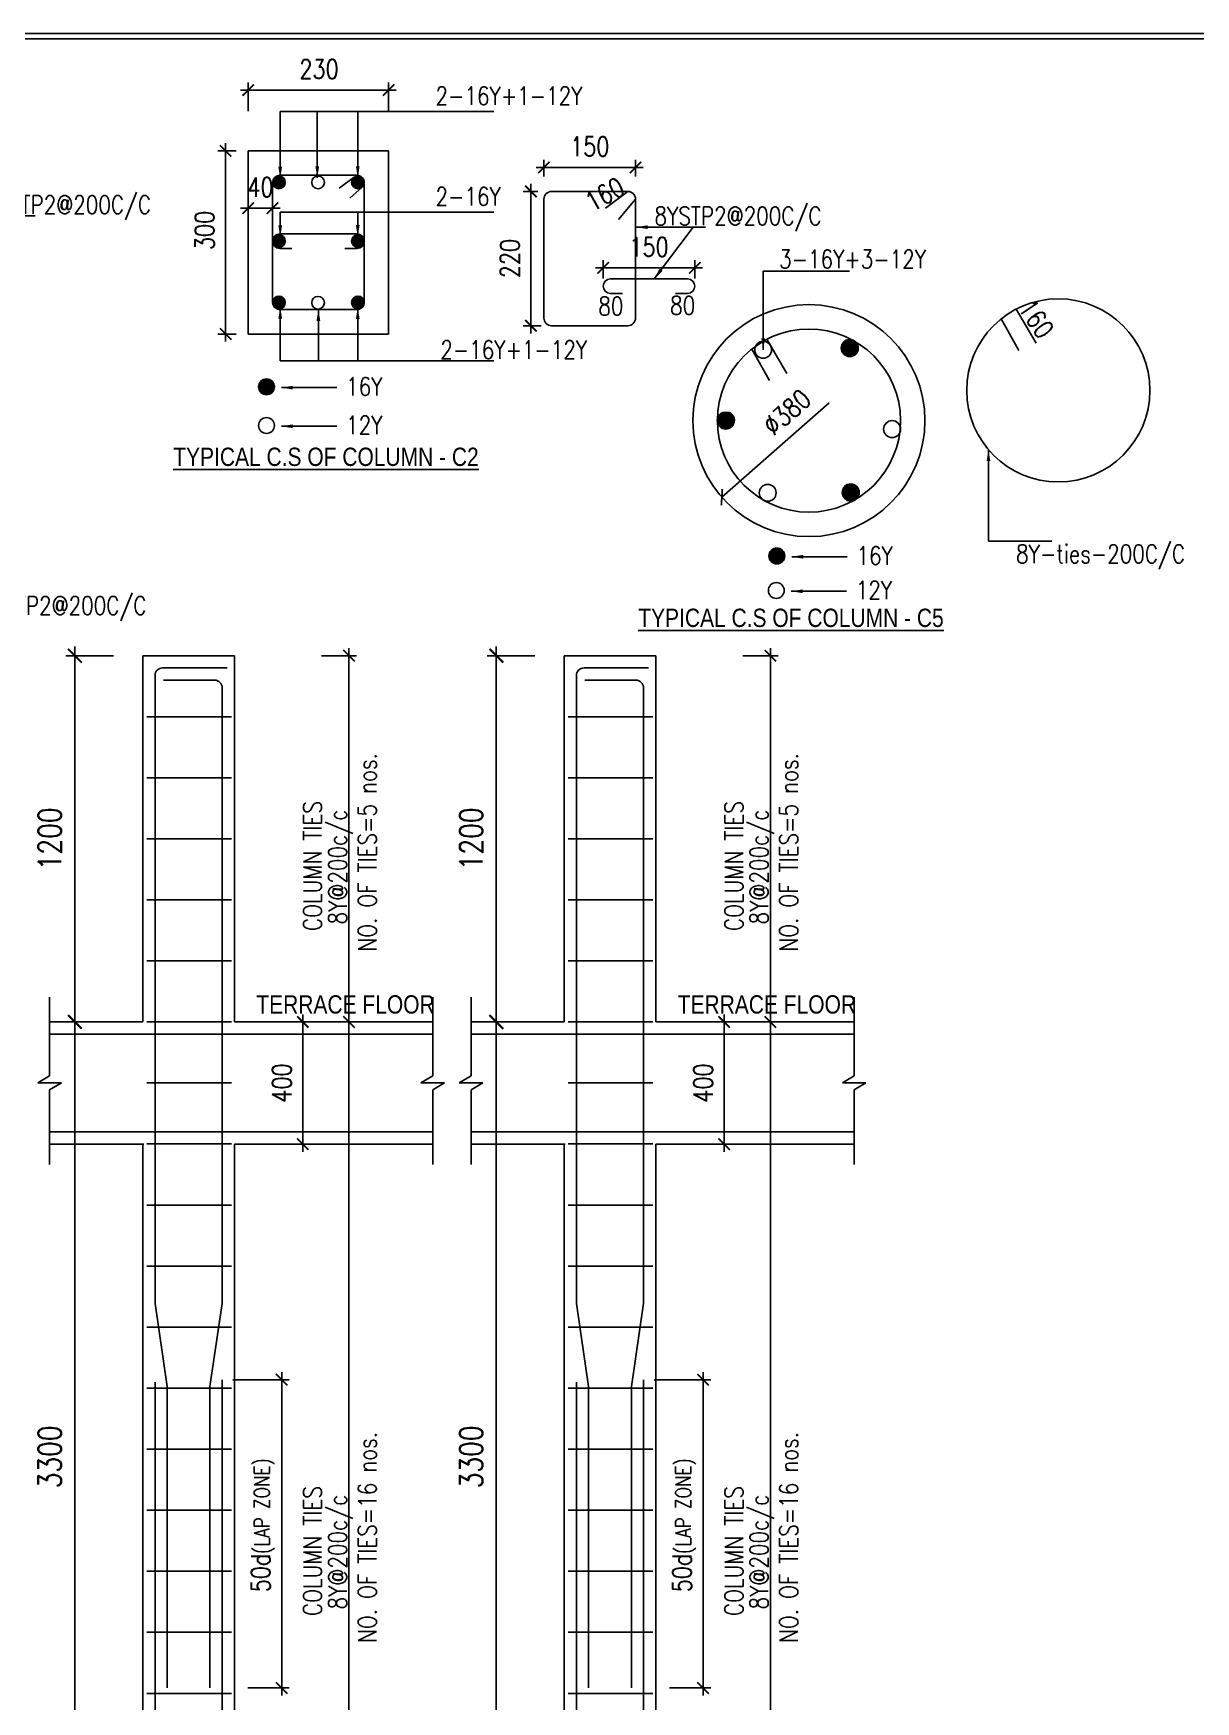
# Model space of a CAD drawing. Header units: millimetres. Extents: x 12977220 to 13113408, y -169657 to -55898.
# Drawn here: x 13083673 to 13087480, y -101233 to -95767 of the extents above; entities that cross this region are included whole.
import ezdxf

# ---------------------------------------------------------------- set-up
doc = ezdxf.new("R2010")
doc.units = ezdxf.units.MM
doc.header["$LTSCALE"] = 3
doc.header["$PDMODE"] = 66
for name, color, linetype in [('BEAM', 7, 'Continuous'), ('DIM', 9, 'Continuous'), ('FOOTING', 60, 'Continuous'), ('MAINROD', 31, 'Continuous'), ('RCCFRAME', 33, 'Continuous'), ('STRIPS-COL-MID', 1, 'Continuous'), ('text', 33, 'Continuous'), ('TITLE', 13, 'Continuous')]:
    doc.layers.add(name, color=color, linetype=linetype)
doc.styles.add('ARIAL', font='ARIALN.TTF', dxfattribs={"width": 0.8})
doc.styles.add('ROMANS', font='romans.shx', dxfattribs={"width": 0.8})
doc.dimstyles.new('1NNN', dxfattribs={"dimtxt": 0.5, "dimasz": 0.625, "dimexe": 0.25, "dimexo": 0.25, "dimgap": 0.375, "dimtad": 1, "dimdec": 0, "dimzin": 0, "dimdsep": 46, "dimtxsty": 'ROMANS', "dimblk": 'ARCHTICK', "dimcen": 0.0225, "dimdle": 0.25, "dimclrd": 9, "dimclre": 9, "dimclrt": 4, "dimadec": 0, "dimazin": 0, "dimtfac": 1, "dimtdec": 0, "dimtofl": 0, "dimtmove": 0, "dimatfit": 3, "dimfxl": 1, "dimtvp": 0.25, "dimtolj": 1, "dimtzin": 0, "dimarcsym": 0})

# ---------------------------------------------------------------- blocks, each defined once
blk = doc.blocks.new('_ARCHTICK')
at = {"color": 0, "linetype": 'ByBlock', "const_width": 0.15}
blk.add_lwpolyline([(-0.5, -0.5), (0.5, 0.5)], dxfattribs=at)
blk = doc.blocks.new('*D499')
at = {"layer": 'Defpoints', "color": 0, "transparency": 16777216}
for p in [(13083892.5, -99005.9, 0), (13083809, -102305.9), (13083892.5, -102305.9, 0)]:
    blk.add_point(p, dxfattribs=at)
at = {"layer": 'DIM', "color": 8, "lineweight": -2, "transparency": 16777216}
for p, q in [((13083809, -98975.9), (13083809, -102335.9)), ((13083862.5, -99005.9), (13083779, -99005.9)), ((13083862.5, -102305.9), (13083779, -102305.9))]:
    blk.add_line(p, q, dxfattribs=at)
at = {"layer": 'DIM', "color": 8, "lineweight": -2, "transparency": 16777216, "xscale": 45, "yscale": 45, "zscale": 45}
for p, rotation in [((13083809, -99005.9), 90), ((13083809, -102305.9), 270)]:
    blk.add_blockref('_ARCHTICK', p, dxfattribs=dict(at, rotation=rotation))
at = {"layer": 'DIM', "color": 6, "transparency": 16777216, "insert": (13083726.5, -100430.9), "char_height": 75, "attachment_point": 5, "rotation": 90, "style": 'ROMANS'}
blk.add_mtext('\\A1;3300', dxfattribs=at)
blk = doc.blocks.new('*D500')
at = {"layer": 'Defpoints', "color": 0, "transparency": 16777216}
for p in [(13084301.4, -100178.1, 0), (13084486.2, -100178.1), (13084350.9, -101188.1, 0)]:
    blk.add_point(p, dxfattribs=at)
at = {"layer": 'DIM', "color": 8, "lineweight": -2, "transparency": 16777216}
for p, q in [((13084326.4, -100178.1), (13084511.2, -100178.1)), ((13084486.2, -101213.1), (13084486.2, -100153.1)), ((13084375.9, -101188.1), (13084511.2, -101188.1))]:
    blk.add_line(p, q, dxfattribs=at)
at = {"layer": 'DIM', "color": 8, "lineweight": -2, "transparency": 16777216, "xscale": 37.5, "yscale": 37.5, "zscale": 37.5}
for p, rotation in [((13084486.2, -100178.1), 90), ((13084486.2, -101188.1), 270)]:
    blk.add_blockref('_ARCHTICK', p, dxfattribs=dict(at, rotation=rotation))
at = {"layer": 'DIM', "color": 6, "transparency": 16777216, "insert": (13084417.4, -100811.2), "char_height": 62.5, "attachment_point": 5, "rotation": 90, "style": 'ROMANS'}
blk.add_mtext('\\A1;50d', dxfattribs=at)
blk = doc.blocks.new('*D501')
at = {"layer": 'Defpoints', "color": 0, "transparency": 16777216}
for p in [(13084616.1, -99005.9, 0), (13084555.4, -99405.9), (13084616.1, -99405.9, 0)]:
    blk.add_point(p, dxfattribs=at)
at = {"layer": 'DIM', "color": 8, "lineweight": -2, "transparency": 16777216}
for p, q in [((13084555.4, -98980.9), (13084555.4, -99430.9)), ((13084591.1, -99005.9), (13084530.4, -99005.9)), ((13084591.1, -99405.9), (13084530.4, -99405.9))]:
    blk.add_line(p, q, dxfattribs=at)
at = {"layer": 'DIM', "color": 8, "lineweight": -2, "transparency": 16777216, "xscale": 37.5, "yscale": 37.5, "zscale": 37.5}
for p, rotation in [((13084555.4, -99005.9), 90), ((13084555.4, -99405.9), 270)]:
    blk.add_blockref('_ARCHTICK', p, dxfattribs=dict(at, rotation=rotation))
at = {"layer": 'DIM', "color": 6, "transparency": 16777216, "insert": (13084486.6, -99205.9), "char_height": 62.5, "attachment_point": 5, "rotation": 90, "style": 'ROMANS'}
blk.add_mtext('\\A1;400', dxfattribs=at)
blk = doc.blocks.new('*D502')
at = {"layer": 'Defpoints', "color": 0, "transparency": 16777216}
for p in [(13083809, -97805.9), (13083964.8, -97805.9, 0), (13083964.8, -99005.9, 0)]:
    blk.add_point(p, dxfattribs=at)
at = {"layer": 'DIM', "color": 8, "lineweight": -2, "transparency": 16777216}
for p, q in [((13083809, -99035.9), (13083809, -97775.9)), ((13083934.8, -97805.9), (13083779, -97805.9)), ((13083934.8, -99005.9), (13083779, -99005.9))]:
    blk.add_line(p, q, dxfattribs=at)
at = {"layer": 'DIM', "color": 8, "lineweight": -2, "transparency": 16777216, "xscale": 45, "yscale": 45, "zscale": 45}
for p, rotation in [((13083809, -97805.9), 90), ((13083809, -99005.9), 270)]:
    blk.add_blockref('_ARCHTICK', p, dxfattribs=dict(at, rotation=rotation))
at = {"layer": 'DIM', "color": 6, "transparency": 16777216, "insert": (13083726.5, -98405.9), "char_height": 75, "attachment_point": 5, "rotation": 90, "style": 'ROMANS'}
blk.add_mtext('\\A1;1200', dxfattribs=at)
blk = doc.blocks.new('*D503')
at = {"layer": 'Defpoints', "color": 0, "transparency": 16777216}
for p in [(13084376.5, -95952.3), (13084376.5, -96046.2), (13084836.5, -96046.2)]:
    blk.add_point(p, dxfattribs=at)
at = {"layer": 'DIM', "color": 8, "lineweight": -2, "transparency": 16777216}
for p, q in [((13084376.5, -96021.2), (13084376.5, -95927.3)), ((13084836.5, -96021.2), (13084836.5, -95927.3)), ((13084861.5, -95952.3), (13084351.5, -95952.3))]:
    blk.add_line(p, q, dxfattribs=at)
at = {"layer": 'DIM', "color": 8, "lineweight": -2, "transparency": 16777216, "xscale": 37.5, "yscale": 37.5, "zscale": 37.5, "rotation": 180}
blk.add_blockref('_ARCHTICK', (13084376.5, -95952.3), dxfattribs=at)
at = {"layer": 'DIM', "color": 8, "lineweight": -2, "transparency": 16777216, "xscale": 37.5, "yscale": 37.5, "zscale": 37.5}
blk.add_blockref('_ARCHTICK', (13084836.5, -95952.3), dxfattribs=at)
at = {"layer": 'DIM', "color": 6, "transparency": 16777216, "insert": (13084608.5, -95883.6), "char_height": 62.5, "attachment_point": 5, "style": 'ROMANS'}
blk.add_mtext('\\A1;230', dxfattribs=at)
blk = doc.blocks.new('*D504')
at = {"layer": 'Defpoints', "color": 0, "transparency": 16777216}
for p in [(13084362.6, -96151.6), (13084302.6, -96751.7), (13084362.6, -96751.7)]:
    blk.add_point(p, dxfattribs=at)
at = {"layer": 'DIM', "color": 8, "lineweight": -2, "transparency": 16777216}
for p, q in [((13084302.6, -96126.6), (13084302.6, -96776.7)), ((13084337.6, -96151.6), (13084277.6, -96151.6)), ((13084337.6, -96751.7), (13084277.6, -96751.7))]:
    blk.add_line(p, q, dxfattribs=at)
at = {"layer": 'DIM', "color": 8, "lineweight": -2, "transparency": 16777216, "xscale": 37.5, "yscale": 37.5, "zscale": 37.5}
for p, rotation in [((13084302.6, -96151.6), 90), ((13084302.6, -96751.7), 270)]:
    blk.add_blockref('_ARCHTICK', p, dxfattribs=dict(at, rotation=rotation))
at = {"layer": 'DIM', "color": 6, "transparency": 16777216, "insert": (13084233.8, -96412.5), "char_height": 62.5, "attachment_point": 5, "rotation": 90, "style": 'ROMANS'}
blk.add_mtext('\\A1;300', dxfattribs=at)
blk = doc.blocks.new('*D505')
at = {"layer": 'Defpoints', "color": 0, "transparency": 16777216}
for p in [(13084456.5, -96339.4), (13084376.5, -96376.9), (13084456.5, -96374.9)]:
    blk.add_point(p, dxfattribs=at)
at = {"layer": 'DIM', "color": 8, "lineweight": -2, "transparency": 16777216}
for p, q in [((13084351.5, -96339.4), (13084481.5, -96339.4)), ((13084376.5, -96351.9), (13084376.5, -96314.4)), ((13084456.5, -96349.9), (13084456.5, -96314.4))]:
    blk.add_line(p, q, dxfattribs=at)
at = {"layer": 'DIM', "color": 8, "lineweight": -2, "transparency": 16777216, "xscale": 37.5, "yscale": 37.5, "zscale": 37.5, "rotation": 180}
blk.add_blockref('_ARCHTICK', (13084376.5, -96339.4), dxfattribs=at)
at = {"layer": 'DIM', "color": 8, "lineweight": -2, "transparency": 16777216, "xscale": 37.5, "yscale": 37.5, "zscale": 37.5}
blk.add_blockref('_ARCHTICK', (13084456.5, -96339.4), dxfattribs=at)
at = {"layer": 'DIM', "color": 6, "transparency": 16777216, "insert": (13084416.5, -96270.6), "char_height": 62.5, "attachment_point": 5, "style": 'ROMANS'}
blk.add_mtext('\\A1;40', dxfattribs=at)
blk = doc.blocks.new('*D506')
at = {"layer": 'Defpoints', "color": 0, "transparency": 16777216}
for p in [(13085302.5, -96284.5), (13085350.5, -96284.5), (13085361.3, -96724.5)]:
    blk.add_point(p, dxfattribs=at)
at = {"layer": 'DIM', "color": 8, "lineweight": -2, "transparency": 16777216}
for p, q in [((13085325.5, -96284.5), (13085277.5, -96284.5)), ((13085302.5, -96749.5), (13085302.5, -96259.5)), ((13085336.3, -96724.5), (13085277.5, -96724.5))]:
    blk.add_line(p, q, dxfattribs=at)
at = {"layer": 'DIM', "color": 8, "lineweight": -2, "transparency": 16777216, "xscale": 37.5, "yscale": 37.5, "zscale": 37.5}
for p, rotation in [((13085302.5, -96284.5), 90), ((13085302.5, -96724.5), 270)]:
    blk.add_blockref('_ARCHTICK', p, dxfattribs=dict(at, rotation=rotation))
at = {"layer": 'DIM', "color": 6, "transparency": 16777216, "insert": (13085233.7, -96504.5), "char_height": 62.5, "attachment_point": 5, "rotation": 90, "style": 'ROMANS'}
blk.add_mtext('\\A1;220', dxfattribs=at)
blk = doc.blocks.new('*D507')
at = {"layer": 'Defpoints', "color": 0, "transparency": 16777216}
for p in [(13085645.3, -96206.1), (13085345.3, -96260.6), (13085645.3, -96260.6)]:
    blk.add_point(p, dxfattribs=at)
at = {"layer": 'DIM', "color": 8, "lineweight": -2, "transparency": 16777216}
for p, q in [((13085345.3, -96235.6), (13085345.3, -96181.1)), ((13085645.3, -96235.6), (13085645.3, -96181.1)), ((13085320.3, -96206.1), (13085670.3, -96206.1))]:
    blk.add_line(p, q, dxfattribs=at)
at = {"layer": 'DIM', "color": 8, "lineweight": -2, "transparency": 16777216, "xscale": 37.5, "yscale": 37.5, "zscale": 37.5, "rotation": 180}
blk.add_blockref('_ARCHTICK', (13085345.3, -96206.1), dxfattribs=at)
at = {"layer": 'DIM', "color": 8, "lineweight": -2, "transparency": 16777216, "xscale": 37.5, "yscale": 37.5, "zscale": 37.5}
blk.add_blockref('_ARCHTICK', (13085645.3, -96206.1), dxfattribs=at)
at = {"layer": 'DIM', "color": 6, "transparency": 16777216, "insert": (13085495.3, -96137.3), "char_height": 62.5, "attachment_point": 5, "style": 'ROMANS'}
blk.add_mtext('\\A1;150', dxfattribs=at)
blk = doc.blocks.new('*D508')
at = {"layer": 'Defpoints', "color": 0, "transparency": 16777216}
for p in [(13085839.5, -96535), (13085539.2, -96594.9), (13085839.5, -96594.9)]:
    blk.add_point(p, dxfattribs=at)
at = {"layer": 'DIM', "color": 8, "lineweight": -2, "transparency": 16777216}
for p, q in [((13085539.2, -96569.9), (13085539.2, -96510)), ((13085839.5, -96569.9), (13085839.5, -96510)), ((13085514.2, -96535), (13085864.5, -96535))]:
    blk.add_line(p, q, dxfattribs=at)
at = {"layer": 'DIM', "color": 8, "lineweight": -2, "transparency": 16777216, "xscale": 37.5, "yscale": 37.5, "zscale": 37.5, "rotation": 180}
blk.add_blockref('_ARCHTICK', (13085539.2, -96535), dxfattribs=at)
at = {"layer": 'DIM', "color": 8, "lineweight": -2, "transparency": 16777216, "xscale": 37.5, "yscale": 37.5, "zscale": 37.5}
blk.add_blockref('_ARCHTICK', (13085839.5, -96535), dxfattribs=at)
at = {"layer": 'DIM', "color": 6, "transparency": 16777216, "insert": (13085689.4, -96466.3), "char_height": 62.5, "attachment_point": 5, "style": 'ROMANS'}
blk.add_mtext('\\A1;150', dxfattribs=at)
blk = doc.blocks.new('*D512')
at = {"layer": 'Defpoints', "color": 0, "transparency": 16777216}
for p in [(13085272.7, -99005.9, 0), (13085189.3, -102305.9), (13085272.7, -102305.9, 0)]:
    blk.add_point(p, dxfattribs=at)
at = {"layer": 'DIM', "color": 8, "lineweight": -2, "transparency": 16777216}
for p, q in [((13085189.3, -98975.9), (13085189.3, -102335.9)), ((13085242.7, -99005.9), (13085159.3, -99005.9)), ((13085242.7, -102305.9), (13085159.3, -102305.9))]:
    blk.add_line(p, q, dxfattribs=at)
at = {"layer": 'DIM', "color": 8, "lineweight": -2, "transparency": 16777216, "xscale": 45, "yscale": 45, "zscale": 45}
for p, rotation in [((13085189.3, -99005.9), 90), ((13085189.3, -102305.9), 270)]:
    blk.add_blockref('_ARCHTICK', p, dxfattribs=dict(at, rotation=rotation))
at = {"layer": 'DIM', "color": 6, "transparency": 16777216, "insert": (13085106.8, -100430.9), "char_height": 75, "attachment_point": 5, "rotation": 90, "style": 'ROMANS'}
blk.add_mtext('\\A1;3300', dxfattribs=at)
blk = doc.blocks.new('*D513')
at = {"layer": 'Defpoints', "color": 0, "transparency": 16777216}
for p in [(13085681.6, -100178.1, 0), (13085866.4, -100178.1), (13085731.1, -101188.1, 0)]:
    blk.add_point(p, dxfattribs=at)
at = {"layer": 'DIM', "color": 8, "lineweight": -2, "transparency": 16777216}
for p, q in [((13085706.6, -100178.1), (13085891.4, -100178.1)), ((13085866.4, -101213.1), (13085866.4, -100153.1)), ((13085756.1, -101188.1), (13085891.4, -101188.1))]:
    blk.add_line(p, q, dxfattribs=at)
at = {"layer": 'DIM', "color": 8, "lineweight": -2, "transparency": 16777216, "xscale": 37.5, "yscale": 37.5, "zscale": 37.5}
for p, rotation in [((13085866.4, -100178.1), 90), ((13085866.4, -101188.1), 270)]:
    blk.add_blockref('_ARCHTICK', p, dxfattribs=dict(at, rotation=rotation))
at = {"layer": 'DIM', "color": 6, "transparency": 16777216, "insert": (13085797.6, -100811.2), "char_height": 62.5, "attachment_point": 5, "rotation": 90, "style": 'ROMANS'}
blk.add_mtext('\\A1;50d', dxfattribs=at)
blk = doc.blocks.new('*D514')
at = {"layer": 'Defpoints', "color": 0, "transparency": 16777216}
for p in [(13085996.3, -99005.9, 0), (13085935.6, -99405.9), (13085996.3, -99405.9, 0)]:
    blk.add_point(p, dxfattribs=at)
at = {"layer": 'DIM', "color": 8, "lineweight": -2, "transparency": 16777216}
for p, q in [((13085935.6, -98980.9), (13085935.6, -99430.9)), ((13085971.3, -99005.9), (13085910.6, -99005.9)), ((13085971.3, -99405.9), (13085910.6, -99405.9))]:
    blk.add_line(p, q, dxfattribs=at)
at = {"layer": 'DIM', "color": 8, "lineweight": -2, "transparency": 16777216, "xscale": 37.5, "yscale": 37.5, "zscale": 37.5}
for p, rotation in [((13085935.6, -99005.9), 90), ((13085935.6, -99405.9), 270)]:
    blk.add_blockref('_ARCHTICK', p, dxfattribs=dict(at, rotation=rotation))
at = {"layer": 'DIM', "color": 6, "transparency": 16777216, "insert": (13085866.9, -99205.9), "char_height": 62.5, "attachment_point": 5, "rotation": 90, "style": 'ROMANS'}
blk.add_mtext('\\A1;400', dxfattribs=at)
blk = doc.blocks.new('*D515')
at = {"layer": 'Defpoints', "color": 0, "transparency": 16777216}
for p in [(13085189.3, -97805.9), (13085345.1, -97805.9, 0), (13085345.1, -99005.9, 0)]:
    blk.add_point(p, dxfattribs=at)
at = {"layer": 'DIM', "color": 8, "lineweight": -2, "transparency": 16777216}
for p, q in [((13085189.3, -99035.9), (13085189.3, -97775.9)), ((13085315.1, -97805.9), (13085159.3, -97805.9)), ((13085315.1, -99005.9), (13085159.3, -99005.9))]:
    blk.add_line(p, q, dxfattribs=at)
at = {"layer": 'DIM', "color": 8, "lineweight": -2, "transparency": 16777216, "xscale": 45, "yscale": 45, "zscale": 45}
for p, rotation in [((13085189.3, -97805.9), 90), ((13085189.3, -99005.9), 270)]:
    blk.add_blockref('_ARCHTICK', p, dxfattribs=dict(at, rotation=rotation))
at = {"layer": 'DIM', "color": 6, "transparency": 16777216, "insert": (13085106.8, -98405.9), "char_height": 75, "attachment_point": 5, "rotation": 90, "style": 'ROMANS'}
blk.add_mtext('\\A1;1200', dxfattribs=at)
blk = doc.blocks.new('*D565')
at = {"layer": 'Defpoints', "color": 0, "transparency": 16777216}
for p in [(13086498.7, -96784.5), (13085928, -97286.5)]:
    blk.add_point(p, dxfattribs=at)
at = {"layer": 'DIM', "color": 8, "lineweight": -2, "transparency": 16777216}
blk.add_line((13086279.8, -96977), (13085928, -97286.5), dxfattribs=at)
at = {"layer": 'DIM', "color": 8, "lineweight": -2, "transparency": 16777216, "xscale": 37.5, "yscale": 37.5, "zscale": 37.5, "rotation": 221.335366745725}
blk.add_blockref('_ARCHTICK', (13085928, -97286.5), dxfattribs=at)
at = {"layer": 'DIM', "color": 6, "transparency": 16777216, "insert": (13086141, -97007.5), "char_height": 62.5, "attachment_point": 5, "rotation": 41.3354, "style": 'ROMANS'}
blk.add_mtext('\\A1;∅380', dxfattribs=at)

msp = doc.modelspace()

# ---------------------------------------------------------------- hatches: boundary and pattern name
at = {"layer": 'BEAM'}
h = msp.add_hatch(dxfattribs=at)
h.set_pattern_fill('ANSI31', color=0, scale=2, style=0)
h.set_pattern_definition([(45, (15232056.14805, 2333090.40107), (-0.176776695297, 0.176776695297), [])])
h.paths.add_polyline_path([(13086336.5, -96770.3), (13086357.7, -96770.3, -0.303224), (13086374.8, -96795.8, -1.870363)])
h = msp.add_hatch(dxfattribs=at)
h.set_pattern_fill('ANSI31', color=0, scale=2, style=0)
h.set_pattern_definition([(45, (15231651.49237, 2332852.84573), (-0.176776695297, 0.176776695297), [])])
h.paths.add_polyline_path([(13085931.9, -97007.8), (13085953.1, -97007.8, -0.303224), (13085970.1, -97033.4, -1.870363)])
h = msp.add_hatch(dxfattribs=at)
h.set_pattern_fill('ANSI31', color=0, scale=2, style=0)
h.set_pattern_definition([(45, (15232059.3683, 2332617.13558), (-0.176776695297, 0.176776695297), [])])
h.paths.add_polyline_path([(13086339.7, -97243.6), (13086360.9, -97243.6, -0.303224), (13086378, -97269.1, -1.870363)])
at = {"layer": 'FOOTING', "linetype": 'Continuous'}
for points in [[(13084456.4, -96254.9, 1), (13084498, -96254.9, 1)], [(13084756.6, -96254.9, -1), (13084715, -96254.9, -1)], [(13084456.4, -96447.4, 1), (13084498, -96447.4, 1)], [(13084756.6, -96447.4, -1), (13084715, -96447.4, -1)], [(13084456.4, -96648.5, -1), (13084498, -96648.5, -1)], [(13084756.6, -96648.5, 1), (13084715, -96648.5, 1)], [(13084462.5, -96924.7, 1), (13084410.5, -96924.7, 1)], [(13086134.3, -97478.9, 1), (13086082.3, -97478.9, 1)]]:
    msp.add_hatch(color=9, dxfattribs=at).paths.add_polyline_path(points)

# ---------------------------------------------------------------- linework, layer by layer
at = {"color": 2}
for p, q in [((13086892.2, -96670.1, 0.4), (13086958, -96781.7, 0.4)), ((13086843, -96702.1, 0.4), (13086900.6, -96805.4, 0.4)), ((13086026.2, -96801.1, 0.4), (13086083.8, -96904.3, 0.4)), ((13086075.4, -96769.1, 0.4), (13086141.1, -96880.6, 0.4))]:
    msp.add_line(p, q, dxfattribs=at)
for centre in [(13087030.1, -96936.5, 0.4), (13086213.3, -97035.5, 0.4)]:
    msp.add_circle(centre, 300, dxfattribs=at)
for centre in [(13086063.3, -96803.4, 0.4), (13086347.1, -96798, 0.4), (13085940.6, -97035.6, 0.4), (13086485.7, -97063.2, 0.4), (13086078.2, -97272.2, 0.4), (13086350.3, -97271.2, 0.4)]:
    msp.add_circle(centre, 27.7)
at = {"layer": 'DIM', "color": 8}
for p, q in [((13084706.7, -99030.6, 0.3), (13084706.7, -97780.6, 0.3)), ((13086087, -99030.6, 0.3), (13086087, -97780.6, 0.3)), ((13084616.6, -97805.9, 0.3), (13084731.7, -97805.9, 0.3)), ((13085996.9, -97805.9, 0.3), (13086112, -97805.9, 0.3)), ((13084706.7, -102330.6, 0.3), (13084706.7, -98980.6, 0.3)), ((13086087, -102330.6, 0.3), (13086087, -98980.6, 0.3)), ((13084616.6, -99005.9, 0.3), (13084731.7, -99005.9, 0.3)), ((13085996.9, -99005.9, 0.3), (13086112, -99005.9, 0.3))]:
    msp.add_line(p, q, dxfattribs=at)
at = {"layer": 'MAINROD', "color": 2}
for p, q in [((13084723.4, -96238.2, 0.4), (13084675, -96273.7, 0.4)), ((13084750, -96270.2, 0.4), (13084709, -96306.1, 0.4)), ((13085620.3, -96284.5, 0.4), (13085546.7, -96338.9, 0.4)), ((13085645.3, -96309.5, 0.4), (13085589.5, -96376.2, 0.4)), ((13084480.1, -96424, 0.4), (13084733, -96424, 0.4)), ((13084480.1, -96471.4, 0.4), (13084519.8, -96471.4, 0.4)), ((13084733, -96471.4, 0.4), (13084693.3, -96471.4, 0.4)), ((13085562.9, -96571.3, 0.4), (13085815.8, -96571.3, 0.4)), ((13085562.9, -96618.6, 0.4), (13085602.6, -96618.6, 0.4)), ((13085815.8, -96618.6, 0.4), (13085776.1, -96618.6, 0.4)), ((13084071.3, -97870.9, 0.3), (13084071.3, -97870.9, 0.3)), ((13084071.4, -99925, 0.3), (13084071.3, -97870.9, 0.3)), ((13084307.9, -97845.9, 0.3), (13084096.3, -97845.9, 0.3)), ((13084266.4, -97885.9, 0.3), (13084099.1, -97885.9, 0.3)), ((13085451.5, -97870.9, 0.3), (13085451.5, -97870.9, 0.3)), ((13085451.7, -99925, 0.3), (13085451.5, -97870.9, 0.3)), ((13085688.2, -97845.9, 0.3), (13085476.5, -97845.9, 0.3)), ((13085646.6, -97885.9, 0.3), (13085479.4, -97885.9, 0.3)), ((13084291.4, -99924.9, 0.3), (13084291.4, -97910.9, 0.3)), ((13085671.6, -99924.9, 0.3), (13085671.6, -97910.9, 0.3)), ((13084981, -99045.9, 0.3), (13083726.2, -99045.9, 0.3)), ((13086361.2, -99045.9, 0.3), (13085106.5, -99045.9, 0.3)), ((13084981, -99365.9, 0.3), (13083726.2, -99365.9, 0.3)), ((13086361.2, -99365.9, 0.3), (13085106.5, -99365.9, 0.3)), ((13084111.4, -100199.8, 0.3), (13084071.7, -99928.6, 0.3)), ((13084251.4, -100199.8, 0.3), (13084291.1, -99928.5, 0.3)), ((13085491.6, -100199.8, 0.3), (13085451.9, -99928.6, 0.3)), ((13085631.6, -100199.8, 0.3), (13085671.4, -99928.5, 0.3)), ((13084071.4, -102305.9, 0.3), (13084071.4, -100186.5, 0.3)), ((13084291.4, -102305.9, 0.3), (13084291.4, -100178.1, 0.3)), ((13085451.6, -102305.9, 0.3), (13085451.6, -100186.5, 0.3)), ((13085671.6, -102305.9, 0.3), (13085671.6, -100178.1, 0.3)), ((13084111.4, -101188.1, 0.3), (13084111.4, -100199.8, 0.3)), ((13084251.4, -101188.1, 0.3), (13084251.4, -100199.8, 0.3)), ((13085491.6, -101188.1, 0.3), (13085491.6, -100199.8, 0.3)), ((13085631.6, -101188.1, 0.3), (13085631.6, -100199.8, 0.3))]:
    msp.add_line(p, q, dxfattribs=at)
at = {"layer": 'MAINROD', "color": 2, "elevation": 0.4}
for points in [[(13084756.5, -96646.7), (13084756.5, -96256.6, 0.414214), (13084731.5, -96231.6), (13084481.5, -96231.6, 0.414214), (13084456.5, -96256.6), (13084456.5, -96646.7, 0.414214), (13084481.5, -96671.7), (13084731.5, -96671.7, 0.414214)], [(13085645.3, -96699.5), (13085645.3, -96309.5, 0.414214), (13085620.3, -96284.5), (13085370.3, -96284.5, 0.414214), (13085345.3, -96309.5), (13085345.3, -96699.5, 0.414214), (13085370.3, -96724.5), (13085620.3, -96724.5, 0.414214)]]:
    msp.add_lwpolyline(points, format="xyb", close=True, dxfattribs=at)
at = {"layer": 'MAINROD', "color": 2}
for centre, radius in [((13084477.2, -96254.9, 0.4), 20.8), ((13084605.3, -96254.9, 0.4), 20.8), ((13084735.8, -96254.9, 0.4), 20.8), ((13084477.2, -96447.4, 0.4), 20.8), ((13084735.8, -96447.4, 0.4), 20.8), ((13084477.2, -96648.5, 0.4), 20.8), ((13084605.3, -96649.4, 0.4), 20.8), ((13084735.8, -96648.5, 0.4), 20.8), ((13084436.5, -96924.7, 0.4), 26), ((13084436.5, -97051.3, 0.4), 26), ((13086108.3, -97478.9, 0.4), 26), ((13086106.3, -97592, 0.4), 26)]:
    msp.add_circle(centre, radius, dxfattribs=at)
for centre, radius, start, end in [((13084480.1, -96447.7, 0.4), 23.7, 90, 270), ((13084733, -96447.7, 0.4), 23.7, 270, 90), ((13085562.9, -96594.9, 0.4), 23.7, 90, 270), ((13085815.8, -96594.9, 0.4), 23.7, 270, 90), ((13084096.3, -97870.9, 0.3), 25, 90, 180), ((13084266.4, -97910.9, 0.3), 25, 359.9957, 90), ((13085476.5, -97870.9, 0.3), 25, 90, 180), ((13085646.6, -97910.9, 0.3), 25, 359.9957, 90), ((13084096.4, -99925, 0.4), 25, 180.0132, 188.3344), ((13084266.4, -99924.9, 0.3), 25, 351.6656, 0), ((13085476.7, -99925, 0.4), 25, 180.0132, 188.3344), ((13085646.6, -99924.9, 0.3), 25, 351.6656, 0)]:
    msp.add_arc(centre, radius, start, end, dxfattribs=at)
at = {"layer": 'RCCFRAME', "color": 1, "linetype": 'Continuous', "ltscale": 0.02}
for p, q in [((13084031.4, -99005.9, 0.3), (13084031.4, -97805.9, 0.3)), ((13084031.4, -97805.9, 0.3), (13084331.4, -97805.9, 0.3)), ((13084331.4, -99005.9, 0.3), (13084331.4, -97805.9, 0.3)), ((13085411.6, -99005.9, 0.3), (13085411.6, -97805.9, 0.3)), ((13085411.6, -97805.9, 0.3), (13085711.6, -97805.9, 0.3)), ((13085711.6, -99005.9, 0.3), (13085711.6, -97805.9, 0.3)), ((13083726.2, -98924.2, 0.3), (13083726.2, -99181.9, 0.3)), ((13084981, -98924.2, 0.3), (13084981, -99181.9, 0.3)), ((13085106.5, -98924.2, 0.3), (13085106.5, -99181.9, 0.3)), ((13086361.2, -98924.2, 0.3), (13086361.2, -99181.9, 0.3)), ((13084031.4, -99005.9, 0.3), (13083726.2, -99005.9, 0.3)), ((13084031.4, -99005.9, 0.3), (13083726.2, -99005.9, 0.3)), ((13084331.4, -99005.9, 0.3), (13084889.3, -99005.9, 0.3)), ((13084331.4, -99005.9, 0.3), (13084981, -99005.9, 0.3)), ((13085411.6, -99005.9, 0.3), (13085106.5, -99005.9, 0.3)), ((13085411.6, -99005.9, 0.3), (13085106.5, -99005.9, 0.3)), ((13085711.6, -99005.9, 0.3), (13086269.6, -99005.9, 0.3)), ((13085711.6, -99005.9, 0.3), (13086361.2, -99005.9, 0.3)), ((13083726.2, -99181.9, 0.3), (13083687.7, -99204.8, 0.3)), ((13083687.7, -99204.8, 0.3), (13083764.7, -99204.8, 0.3)), ((13083764.7, -99204.8, 0.3), (13083726.2, -99227.7, 0.3)), ((13084981, -99181.9, 0.3), (13084942.5, -99204.8, 0.3)), ((13084942.5, -99204.8, 0.3), (13085019.5, -99204.8, 0.3)), ((13085019.5, -99204.8, 0.3), (13084981, -99227.7, 0.3)), ((13085106.5, -99181.9, 0.3), (13085068, -99204.8, 0.3)), ((13085068, -99204.8, 0.3), (13085144.9, -99204.8, 0.3)), ((13085144.9, -99204.8, 0.3), (13085106.5, -99227.7, 0.3)), ((13086361.2, -99181.9, 0.3), (13086322.8, -99204.8, 0.3)), ((13086322.8, -99204.8, 0.3), (13086399.7, -99204.8, 0.3)), ((13086399.7, -99204.8, 0.3), (13086361.2, -99227.7, 0.3)), ((13083726.2, -99227.7, 0.3), (13083726.2, -99472.9, 0.3)), ((13084981, -99227.7, 0.3), (13084981, -99472.9, 0.3)), ((13085106.5, -99227.7, 0.3), (13085106.5, -99472.9, 0.3)), ((13086361.2, -99227.7, 0.3), (13086361.2, -99472.9, 0.3)), ((13084034.8, -99405.9, 0.3), (13083726.2, -99405.9, 0.3)), ((13084031.4, -102305.9, 0.3), (13084031.4, -99405.9, 0.3)), ((13084331.4, -102305.9, 0.3), (13084331.4, -99405.9, 0.3)), ((13084331.4, -99405.9, 0.3), (13084981, -99405.9, 0.3)), ((13085415, -99405.9, 0.3), (13085106.5, -99405.9, 0.3)), ((13085411.6, -102305.9, 0.3), (13085411.6, -99405.9, 0.3)), ((13085711.6, -102305.9, 0.3), (13085711.6, -99405.9, 0.3)), ((13085711.6, -99405.9, 0.3), (13086361.2, -99405.9, 0.3))]:
    msp.add_line(p, q, dxfattribs=at)
at = {"layer": 'RCCFRAME', "color": 1, "linetype": 'Continuous', "ltscale": 0.02, "elevation": 0.4}
msp.add_lwpolyline([(13084836.5, -96751.7), (13084836.5, -96151.6), (13084376.5, -96151.6), (13084376.5, -96751.7)], close=True, dxfattribs=at)
at = {"layer": 'RCCFRAME', "color": 1, "linetype": 'Continuous', "ltscale": 0.02}
msp.add_circle((13086213.3, -97035.5, 0.4), 380, dxfattribs=at)
at = {"layer": 'STRIPS-COL-MID', "color": 8, "linetype": 'Continuous'}
for p, q in [((13084044.8, -98005.6, 0.3), (13084321.4, -98005.6, 0.3)), ((13085425.1, -98005.6, 0.3), (13085701.6, -98005.6, 0.3)), ((13084044.8, -98205.6, 0.3), (13084321.4, -98205.6, 0.3)), ((13085425.1, -98205.6, 0.3), (13085701.6, -98205.6, 0.3)), ((13084044.8, -98405.6, 0.3), (13084321.4, -98405.6, 0.3)), ((13085425.1, -98405.6, 0.3), (13085701.6, -98405.6, 0.3)), ((13084044.8, -98605.6, 0.3), (13084321.4, -98605.6, 0.3)), ((13085425.1, -98605.6, 0.3), (13085701.6, -98605.6, 0.3)), ((13084044.8, -98805.6, 0.3), (13084321.4, -98805.6, 0.3)), ((13085425.1, -98805.6, 0.3), (13085701.6, -98805.6, 0.3)), ((13084044.8, -99005.6, 0.3), (13084321.4, -99005.6, 0.3)), ((13085425.1, -99005.6, 0.3), (13085701.6, -99005.6, 0.3)), ((13084044.8, -99205.6, 0.3), (13084321.4, -99205.6, 0.3)), ((13085425.1, -99205.6, 0.3), (13085701.6, -99205.6, 0.3)), ((13084044.8, -99405.6, 0.3), (13084321.4, -99405.6, 0.3)), ((13085425.1, -99405.6, 0.3), (13085701.6, -99405.6, 0.3)), ((13084044.8, -99605.6, 0.3), (13084321.4, -99605.6, 0.3)), ((13085425.1, -99605.6, 0.3), (13085701.6, -99605.6, 0.3)), ((13084044.8, -99805.6, 0.3), (13084321.4, -99805.6, 0.3)), ((13085425.1, -99805.6, 0.3), (13085701.6, -99805.6, 0.3)), ((13084044.8, -100005.6, 0.3), (13084321.4, -100005.6, 0.3)), ((13085425.1, -100005.6, 0.3), (13085701.6, -100005.6, 0.3)), ((13084044.8, -100205.6, 0.3), (13084321.4, -100205.6, 0.3)), ((13085425.1, -100205.6, 0.3), (13085701.6, -100205.6, 0.3)), ((13084044.8, -100405.6, 0.3), (13084321.4, -100405.6, 0.3)), ((13085425.1, -100405.6, 0.3), (13085701.6, -100405.6, 0.3)), ((13084044.8, -100605.6, 0.3), (13084321.4, -100605.6, 0.3)), ((13085425.1, -100605.6, 0.3), (13085701.6, -100605.6, 0.3)), ((13084044.8, -100805.6, 0.3), (13084321.4, -100805.6, 0.3)), ((13085425.1, -100805.6, 0.3), (13085701.6, -100805.6, 0.3)), ((13084044.8, -101005.6, 0.3), (13084321.4, -101005.6, 0.3)), ((13085425.1, -101005.6, 0.3), (13085701.6, -101005.6, 0.3)), ((13084044.8, -101205.6, 0.3), (13084321.4, -101205.6, 0.3)), ((13085425.1, -101205.6, 0.3), (13085701.6, -101205.6, 0.3))]:
    msp.add_line(p, q, dxfattribs=at)
at = {"layer": 'TITLE', "color": 7, "elevation": 0.4}
for points in [[(13077563.3, -106266.6), (13092413.3, -106266.6), (13092413.3, -95766.6), (13077563.3, -95766.6)], [(13077581.2, -106248.6), (13092395.3, -106248.6), (13092395.3, -95784.6), (13077581.2, -95784.6)]]:
    msp.add_lwpolyline(points, close=True, dxfattribs=at)

# ---------------------------------------------------------------- block references
at = {"layer": 'DIM', "color": 8, "xscale": 37.5, "yscale": 37.5, "zscale": 37.5, "rotation": 270}
for p in [(13084706.7, -97805.9, 0.3), (13086087, -97805.9, 0.3), (13084706.7, -99005.9, 0.3), (13086087, -99005.9, 0.3)]:
    msp.add_blockref('_ARCHTICK', p, dxfattribs=at)

# ---------------------------------------------------------------- texts
at = {"layer": 'DIM', "color": 6, "attachment_point": 5, "style": 'ROMANS'}
for s, insert, char_height, rotation in [('\\A1;160', (13085544.7, -96293.9, 0.2), 62.5, 29.1711), ('\\A1;160', (13086957.7, -96702.1, 0.2), 62.5, 304.2361), ('  NO. OF TIES=5 nos. ', (13084766.9, -98483, 0.3), 60, 90), ('  NO. OF TIES=5 nos. ', (13086147.2, -98483, 0.3), 60, 90), ('COLUMN TIES ', (13084587.2, -98495, 0.3), 60, 90), ('8Y@200c/c', (13084679.7, -98498, 0.3), 60, 90), ('COLUMN TIES ', (13085967.4, -98495, 0.3), 60, 90), ('8Y@200c/c', (13086059.9, -98498, 0.3), 60, 90), ('  NO. OF TIES=16 nos. ', (13084766.9, -100727.5, 0.3), 60, 90), ('  NO. OF TIES=16 nos. ', (13086147.2, -100727.5, 0.3), 60, 90), ('COLUMN TIES ', (13084587.2, -100739.5, 0.3), 60, 90), ('8Y@200c/c', (13084679.7, -100742.5, 0.3), 60, 90), ('COLUMN TIES ', (13085967.4, -100739.5, 0.3), 60, 90), ('8Y@200c/c', (13086059.9, -100742.5, 0.3), 60, 90)]:
    msp.add_mtext(s, dxfattribs=dict(at, insert=insert, char_height=char_height, rotation=rotation))
at = {"layer": 'text', "color": 6, "style": 'ROMANS', "width": 0.8}
for s, p in [('2-16Y+1-12Y', (13084990.2, -96001.3, 0.4)), ('8YSTP2@200C/C', (13083511.3, -96358, 0.4)), ('2-16Y', (13084990.2, -96331.1, 0.4)), ('8YSTP2@200C/C', (13085707.3, -96394.9, 0.4)), ('80', (13085523.3, -96690.1, 0.4)), ('80', (13085758.4, -96688.1, 0.4)), ('2-16Y+1-12Y', (13085005.7, -96833.3, 0.4)), ('16Y', (13084697.2, -96953.7, 0.4)), ('12Y', (13084697.2, -97080.3, 0.4)), ('16Y', (13086369, -97507.9, 0.4)), ('12Y', (13086367, -97621, 0.4)), ('8YSTP2@200C/C', (13083496.1, -97671.5, 0.4))]:
    msp.add_text(s, height=60, dxfattribs=at).set_placement(p)
at = {"layer": 'text', "color": 6, "linetype": 'ByBlock', "style": 'ROMANS', "width": 0.8}
for s, p in [('3-16Y+3-12Y', (13086115.7, -96536.2, 0.4)), ('8Y-ties-200C/C', (13086891.9, -97502.2, 0.4))]:
    msp.add_text(s, height=60, dxfattribs=at).set_placement(p)
at = {"layer": 'text', "color": 6, "style": 'ARIAL'}
for s, p in [('%%UTYPICAL C.S OF COLUMN - C2', (13084131.1, -97184, 0.4)), ('%%UTYPICAL C.S OF COLUMN - C5', (13085654.3, -97711.6, 0.4)), ('TERRACE FLOOR ', (13084403.2, -98978.3, 0.3)), ('TERRACE FLOOR ', (13085783.4, -98978.3, 0.3))]:
    msp.add_text(s, height=60, dxfattribs=at).set_placement(p)
at = {"layer": 'text', "color": 6, "style": 'ROMANS', "width": 0.8}
for p in [(13084446.4, -100749.1, 0.3), (13085826.6, -100749.1, 0.3)]:
    msp.add_text('(LAP ZONE)', height=50, rotation=90, dxfattribs=at).set_placement(p)

# ---------------------------------------------------------------- dimensions: what is measured, and where the dimension line sits
at = {"layer": 'DIM', "color": 8}
for base, p1, p2, angle, override, picture, middle in [((13084376.5, -95952.3, 0.4), (13084836.5, -96046.2, 0.4), (13084376.5, -96046.2, 0.4), 180, {"dimscale": 25, "dimtxt": 2.5, "dimasz": 1.5, "dimexe": 1, "dimexo": 1, "dimgap": 1.5, "dimlfac": 0.5, "dimcen": 0.09, "dimdle": 1, "dimclrd": 8, "dimclre": 8, "dimclrt": 6, "dimtvp": 1}, '*D503', (13084608.5, -95952.3, 0.4)), ((13084302.6, -96751.7, 0.4), (13084362.6, -96151.6, 0.4), (13084362.6, -96751.7, 0.4), 270, {"dimscale": 25, "dimtxt": 2.5, "dimasz": 1.5, "dimexe": 1, "dimexo": 1, "dimgap": 1.5, "dimlfac": 0.5, "dimcen": 0.09, "dimdle": 1, "dimclrd": 8, "dimclre": 8, "dimclrt": 6, "dimtvp": 1}, '*D504', (13084302.6, -96412.5, 0.4)), ((13083809, -102305.9, 0.3), (13083892.5, -99005.9, 0.3), (13083892.5, -102305.9, 0.3), 90, {"dimscale": 30, "dimtxt": 2.5, "dimasz": 1.5, "dimexe": 1, "dimexo": 1, "dimgap": 1.5, "dimcen": 0.09, "dimdle": 1, "dimclrd": 8, "dimclre": 8, "dimclrt": 6, "dimtvp": 1}, '*D499', (13083809, -100430.9, 0.3)), ((13085189.3, -102305.9, 0.3), (13085272.7, -99005.9, 0.3), (13085272.7, -102305.9, 0.3), 90, {"dimscale": 30, "dimtxt": 2.5, "dimasz": 1.5, "dimexe": 1, "dimexo": 1, "dimgap": 1.5, "dimcen": 0.09, "dimdle": 1, "dimclrd": 8, "dimclre": 8, "dimclrt": 6, "dimtvp": 1}, '*D512', (13085189.3, -100430.9, 0.3))]:
    dim = msp.add_linear_dim(base=base, p1=p1, p2=p2, angle=angle, dimstyle='1NNN', override=override, dxfattribs=at)
    dim.commit()
    dim.dimension.update_dxf_attribs({"geometry": picture, "text_midpoint": middle, "dimtype": 160})
for base, p1, p2, picture, middle in [((13085645.3, -96206.1, 0.4), (13085345.3, -96260.6, 0.4), (13085645.3, -96260.6, 0.4), '*D507', (13085495.3, -96137.3, 0.4)), ((13085839.5, -96535, 0.4), (13085539.2, -96594.9, 0.4), (13085839.5, -96594.9, 0.4), '*D508', (13085689.4, -96466.3, 0.4))]:
    dim = msp.add_linear_dim(base=base, p1=p1, p2=p2, dimstyle='1NNN', override={"dimscale": 25, "dimtxt": 2.5, "dimasz": 1.5, "dimexe": 1, "dimexo": 1, "dimgap": 1.5, "dimlfac": 0.5, "dimcen": 0.09, "dimdle": 1, "dimclrd": 8, "dimclre": 8, "dimclrt": 6, "dimtvp": 1}, dxfattribs=at)
    dim.commit()
    dim.dimension.update_dxf_attribs({"geometry": picture, "text_midpoint": middle})
dim = msp.add_linear_dim(base=(13084456.5, -96339.4, 0.4), p1=(13084376.5, -96376.9, 0.4), p2=(13084456.5, -96374.9, 0.4), dimstyle='1NNN', override={"dimscale": 25, "dimtxt": 2.5, "dimasz": 1.5, "dimexe": 1, "dimexo": 1, "dimgap": 1.5, "dimlfac": 0.5, "dimcen": 0.09, "dimdle": 1, "dimclrd": 8, "dimclre": 8, "dimclrt": 6, "dimtvp": 1}, dxfattribs=at)
dim.commit()
dim.dimension.update_dxf_attribs({"geometry": '*D505', "text_midpoint": (13084416.5, -96339.4, 0.4), "dimtype": 160})
for base, p1, p2, angle, override, picture, middle in [((13085302.5, -96284.5, 0.4), (13085361.3, -96724.5, 0.4), (13085350.5, -96284.5, 0.4), 270, {"dimscale": 25, "dimtxt": 2.5, "dimasz": 1.5, "dimexe": 1, "dimexo": 1, "dimgap": 1.5, "dimlfac": 0.5, "dimcen": 0.09, "dimdle": 1, "dimclrd": 8, "dimclre": 8, "dimclrt": 6, "dimtvp": 1}, '*D506', (13085233.7, -96504.5, 0.4)), ((13083809, -97805.9, 0.3), (13083964.8, -99005.9, 0.3), (13083964.8, -97805.9, 0.3), 90, {"dimscale": 30, "dimtxt": 2.5, "dimasz": 1.5, "dimexe": 1, "dimexo": 1, "dimgap": 1.5, "dimcen": 0.09, "dimdle": 1, "dimclrd": 8, "dimclre": 8, "dimclrt": 6, "dimtvp": 1}, '*D502', (13083726.5, -98405.9, 0.3)), ((13085189.3, -97805.9, 0.3), (13085345.1, -99005.9, 0.3), (13085345.1, -97805.9, 0.3), 90, {"dimscale": 30, "dimtxt": 2.5, "dimasz": 1.5, "dimexe": 1, "dimexo": 1, "dimgap": 1.5, "dimcen": 0.09, "dimdle": 1, "dimclrd": 8, "dimclre": 8, "dimclrt": 6, "dimtvp": 1}, '*D515', (13085106.8, -98405.9, 0.3)), ((13084555.4, -99405.9, 0.3), (13084616.1, -99005.9, 0.3), (13084616.1, -99405.9, 0.3), 90, {"dimscale": 25, "dimtxt": 2.5, "dimasz": 1.5, "dimexe": 1, "dimexo": 1, "dimgap": 1.5, "dimcen": 0.09, "dimdle": 1, "dimclrd": 8, "dimclre": 8, "dimclrt": 6, "dimtvp": 1}, '*D501', (13084486.6, -99205.9, 0.3)), ((13085935.6, -99405.9, 0.3), (13085996.3, -99005.9, 0.3), (13085996.3, -99405.9, 0.3), 90, {"dimscale": 25, "dimtxt": 2.5, "dimasz": 1.5, "dimexe": 1, "dimexo": 1, "dimgap": 1.5, "dimcen": 0.09, "dimdle": 1, "dimclrd": 8, "dimclre": 8, "dimclrt": 6, "dimtvp": 1}, '*D514', (13085866.9, -99205.9, 0.3))]:
    dim = msp.add_linear_dim(base=base, p1=p1, p2=p2, angle=angle, dimstyle='1NNN', override=override, dxfattribs=at)
    dim.commit()
    dim.dimension.update_dxf_attribs({"geometry": picture, "text_midpoint": middle})
dim = msp.add_diameter_dim_2p(p1=(13086498.7, -96784.5, 0.4), p2=(13085928, -97286.5, 0.4), dimstyle='1NNN', override={"dimscale": 25, "dimtxt": 2.5, "dimasz": 1.5, "dimexe": 1, "dimexo": 1, "dimgap": 1.5, "dimlfac": 0.5, "dimcen": 0.09, "dimdle": 1, "dimclrd": 8, "dimclre": 8, "dimclrt": 6, "dimtvp": 1}, dxfattribs=at)
dim.commit()
dim.dimension.update_dxf_attribs({"geometry": '*D565', "text_midpoint": (13086186.4, -97059.2, 0.4), "dimtype": 163})
for base, p1, p2, picture, middle in [((13084486.2, -100178.1, 0.3), (13084350.9, -101188.1, 0.3), (13084301.4, -100178.1, 0.3), '*D500', (13084486.2, -100811.2, 0.3)), ((13085866.4, -100178.1, 0.3), (13085731.1, -101188.1, 0.3), (13085681.6, -100178.1, 0.3), '*D513', (13085866.4, -100811.2, 0.3))]:
    dim = msp.add_linear_dim(base=base, p1=p1, p2=p2, angle=270, text='50d', dimstyle='1NNN', override={"dimscale": 25, "dimtxt": 2.5, "dimasz": 1.5, "dimexe": 1, "dimexo": 1, "dimgap": 1.5, "dimcen": 0.09, "dimdle": 1, "dimclrd": 8, "dimclre": 8, "dimclrt": 6, "dimtvp": 1}, dxfattribs=at)
    dim.commit()
    dim.dimension.update_dxf_attribs({"geometry": picture, "text_midpoint": middle, "dimtype": 160})

# ---------------------------------------------------------------- leaders
for points, override in [([(13084481.5, -96240.9, 0.4), (13084481.5, -96022.4, 0.4), (13085180.8, -96022.4, 0.4)], {"dimscale": 25, "dimtxt": 2.5, "dimasz": 1.5, "dimexe": 1, "dimexo": 1, "dimgap": 1.5, "dimlfac": 0.5, "dimcen": 0.09, "dimdle": 1, "dimclrd": 8, "dimclre": 8, "dimclrt": 6, "dimtvp": 1}), ([(13084602.8, -96239.7, 0.4), (13084602.8, -96022.4, 0.4)], {"dimscale": 25, "dimtxt": 2.5, "dimasz": 1.5, "dimexe": 1, "dimexo": 1, "dimgap": 1.5, "dimlfac": 0.5, "dimcen": 0.09, "dimdle": 1, "dimclrd": 8, "dimclre": 8, "dimclrt": 6, "dimtvp": 1}), ([(13084735.4, -96239.7, 0.4), (13084735.4, -96022.4, 0.4)], {"dimscale": 25, "dimtxt": 2.5, "dimasz": 1.5, "dimexe": 1, "dimexo": 1, "dimgap": 1.5, "dimlfac": 0.5, "dimcen": 0.09, "dimdle": 1, "dimclrd": 8, "dimclre": 8, "dimclrt": 6, "dimtvp": 1}), ([(13083451.3, -96364.6, 0.4), (13083678.6, -96364.6, 0.4)], {"dimscale": 25, "dimtxt": 2.5, "dimasz": 1.5, "dimexe": 1, "dimexo": 1, "dimgap": 1.5, "dimcen": 0.09, "dimdle": 1, "dimclrd": 8, "dimclre": 8, "dimclrt": 6, "dimtvp": 1}), ([(13084481.5, -96433.4, 0.4), (13084481.5, -96352.2, 0.4), (13085180.8, -96352.2, 0.4)], {"dimscale": 25, "dimtxt": 2.5, "dimasz": 1.5, "dimexe": 1, "dimexo": 1, "dimgap": 1.5, "dimlfac": 0.5, "dimcen": 0.09, "dimdle": 1, "dimclrd": 8, "dimclre": 8, "dimclrt": 6, "dimtvp": 1}), ([(13084735.4, -96432.1, 0.4), (13084735.4, -96352.2, 0.4)], {"dimscale": 25, "dimtxt": 2.5, "dimasz": 1.5, "dimexe": 1, "dimexo": 1, "dimgap": 1.5, "dimlfac": 0.5, "dimcen": 0.09, "dimdle": 1, "dimclrd": 8, "dimclre": 8, "dimclrt": 6, "dimtvp": 1}), ([(13085647.3, -96401.6, 0.4), (13085874.7, -96401.6, 0.4)], {"dimscale": 25, "dimtxt": 2.5, "dimasz": 1.5, "dimexe": 1, "dimexo": 1, "dimgap": 1.5, "dimcen": 0.09, "dimdle": 1, "dimclrd": 8, "dimclre": 8, "dimclrt": 6, "dimtvp": 1}), ([(13085706.5, -96571.3, 0.4), (13085834.3, -96401.6, 0.4)], {"dimscale": 25, "dimtxt": 2.5, "dimasz": 1.5, "dimexe": 1, "dimexo": 1, "dimgap": 1.5, "dimcen": 0.09, "dimdle": 1, "dimclrd": 8, "dimclre": 8, "dimclrt": 6, "dimtvp": 1}), ([(13086063.3, -96803.4, 0.4), (13086063.3, -96546.2, 0.4), (13086346, -96546.2, 0.4)], {"dimscale": 25, "dimtxt": 2.5, "dimasz": 1.5, "dimexe": 1, "dimexo": 1, "dimgap": 1.5, "dimlfac": 0.5, "dimcen": 0.09, "dimdle": 1, "dimclrd": 8, "dimclre": 8, "dimclrt": 6, "dimtvp": 1}), ([(13084481.5, -96664.4, 0.4), (13084481.5, -96839.4, 0.4), (13085180.8, -96839.4, 0.4)], {"dimscale": 25, "dimtxt": 2.5, "dimasz": 1.5, "dimexe": 1, "dimexo": 1, "dimgap": 1.5, "dimlfac": 0.5, "dimcen": 0.09, "dimdle": 1, "dimclrd": 8, "dimclre": 8, "dimclrt": 6, "dimtvp": 1}), ([(13084606.5, -96671.7, 0.4), (13084606.5, -96839.4, 0.4)], {"dimscale": 25, "dimtxt": 2.5, "dimasz": 1.5, "dimexe": 1, "dimexo": 1, "dimgap": 1.5, "dimlfac": 0.5, "dimcen": 0.09, "dimdle": 1, "dimclrd": 8, "dimclre": 8, "dimclrt": 6, "dimtvp": 1}), ([(13084735.4, -96665, 0.4), (13084735.4, -96839.4, 0.4)], {"dimscale": 25, "dimtxt": 2.5, "dimasz": 1.5, "dimexe": 1, "dimexo": 1, "dimgap": 1.5, "dimlfac": 0.5, "dimcen": 0.09, "dimdle": 1, "dimclrd": 8, "dimclre": 8, "dimclrt": 6, "dimtvp": 1}), ([(13084485.1, -96927.4, 0.4), (13084666.4, -96927.4, 0.4)], {"dimscale": 25, "dimtxt": 2.5, "dimasz": 1.5, "dimexe": 1, "dimexo": 1, "dimgap": 1.5, "dimlfac": 0.5, "dimcen": 0.09, "dimdle": 1, "dimclrd": 8, "dimclre": 8, "dimclrt": 6, "dimtvp": 1}), ([(13084485.1, -97054, 0.4), (13084666.4, -97054, 0.4)], {"dimscale": 25, "dimtxt": 2.5, "dimasz": 1.5, "dimexe": 1, "dimexo": 1, "dimgap": 1.5, "dimlfac": 0.5, "dimcen": 0.09, "dimdle": 1, "dimclrd": 8, "dimclre": 8, "dimclrt": 6, "dimtvp": 1}), ([(13086801.4, -97130.7, 0.4), (13086801.4, -97430.1, 0.4), (13087009.3, -97430.1, 0.4)], {"dimscale": 25, "dimtxt": 2.5, "dimasz": 1.5, "dimexe": 1, "dimexo": 1, "dimgap": 1.5, "dimlfac": 0.5, "dimcen": 0.09, "dimdle": 1, "dimclrd": 8, "dimclre": 8, "dimclrt": 6, "dimtvp": 1}), ([(13086156.9, -97481.6, 0.4), (13086338.2, -97481.6, 0.4)], {"dimscale": 25, "dimtxt": 2.5, "dimasz": 1.5, "dimexe": 1, "dimexo": 1, "dimgap": 1.5, "dimlfac": 0.5, "dimcen": 0.09, "dimdle": 1, "dimclrd": 8, "dimclre": 8, "dimclrt": 6, "dimtvp": 1}), ([(13086155, -97594.6, 0.4), (13086336.3, -97594.6, 0.4)], {"dimscale": 25, "dimtxt": 2.5, "dimasz": 1.5, "dimexe": 1, "dimexo": 1, "dimgap": 1.5, "dimlfac": 0.5, "dimcen": 0.09, "dimdle": 1, "dimclrd": 8, "dimclre": 8, "dimclrt": 6, "dimtvp": 1})]:
    msp.add_leader(points, dimstyle='1NNN', override=override, dxfattribs=at)

doc.saveas('drawing.dxf')
